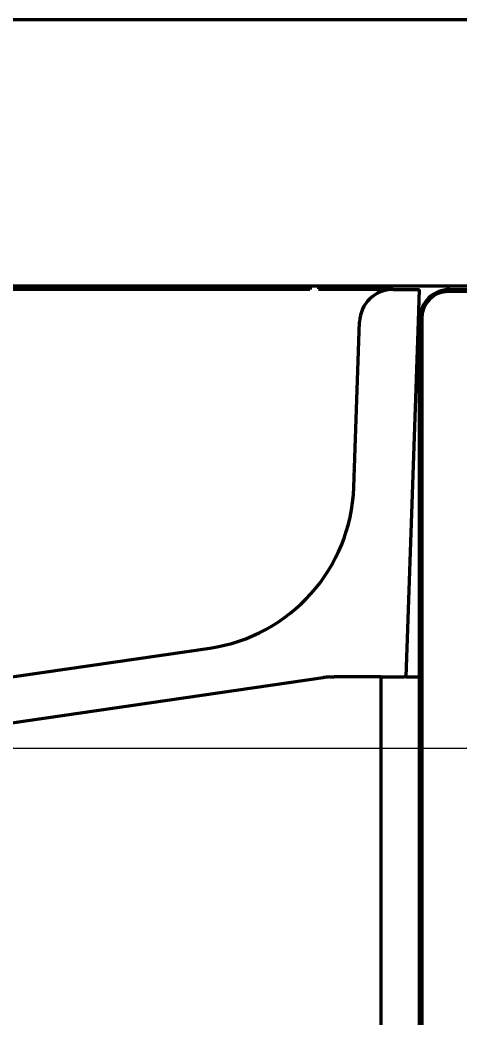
# Model space of a CAD drawing. Header units: inches. Extents: x -3077 to 7201, y 316 to 5463.
# Drawn here: x 3636.1 to 3662.3, y 2040.5 to 2099.8 of the extents above; entities that cross this region are included whole.
import ezdxf

# ---------------------------------------------------------------- set-up
doc = ezdxf.new("R2010")
doc.units = ezdxf.units.IN

# ---------------------------------------------------------------- blocks, each defined once
blk = doc.blocks.new('A$C29D5572B')
at = {"color": 1}
blk.add_line((-50, 0), (50, 0), dxfattribs=at)
blk = doc.blocks.new('A$C0F8E2EAE')
blk.add_blockref('A$C29D5572B', (0, 0))

msp = doc.modelspace()

# ---------------------------------------------------------------- linework, layer by layer
at = {"linetype": 'Continuous', "lineweight": 70}
for p, q in [((3708.852, 2099.756), (3542.852, 2099.756)), ((3650.352, 2083.756), (3632.252, 2083.756)), ((3636.252, 2083.956), (3634.252, 2083.956)), ((3668.599, 2083.956), (3636.252, 2083.956)), ((3653.324, 2083.756), (3650.352, 2083.756)), ((3653.352, 2083.956), (3653.352, 2083.756)), ((3653.852, 2083.97), (3653.852, 2083.78)), ((3658.284, 2083.756), (3653.852, 2083.756)), ((3658.284, 2083.756), (3658.584, 2083.756)), ((3658.584, 2083.756), (3659.852, 2083.756)), ((3659.786, 2081.86), (3659.852, 2083.756)), ((3708.127, 2083.631), (3661.577, 2083.631)), ((3661.652, 2083.756), (3708.052, 2083.756)), ((3655.942, 2072.001), (3656.285, 2081.826)), ((3659.049, 2060.756), (3659.786, 2081.86)), ((3659.852, 2035.556), (3659.852, 2081.956)), ((3659.977, 2082.031), (3659.977, 2035.481)), ((3626.088, 2059.363), (3647.384, 2062.454)), ((3620.819, 2055.864), (3654.132, 2060.704)), ((3654.53, 2060.743), (3654.777, 2060.756)), ((3657.554, 2060.756), (3654.777, 2060.756)), ((3657.554, 2060.756), (3658.936, 2060.756)), ((3657.554, 2060.756), (3657.554, 2036.756)), ((3659.049, 2060.756), (3658.936, 2060.756)), ((3659.049, 2060.756), (3659.852, 2060.756))]:
    msp.add_line(p, q, dxfattribs=at)
for centre, radius, start, end in [((3658.284, 2081.756), 2, 90, 178), ((3661.652, 2081.956), 1.8, 90, 180), ((3661.577, 2082.031), 1.6, 90, 180), ((3645.948, 2072.35), 10, 278.25944, 358)]:
    msp.add_arc(centre, radius, start, end, dxfattribs=at)
for centre, major_axis, ratio, start_param, end_param in [((3645.987, 2073.477), (0.253, 10.039), 0.995756, 4.687715, 4.702638), ((3654.756, 2050.314), (0, 10.435), 0.642788, 0.033701, 0.09311)]:
    msp.add_ellipse(centre, major_axis=major_axis, ratio=ratio, start_param=start_param, end_param=end_param, dxfattribs=at)

# ---------------------------------------------------------------- block references
msp.add_blockref('A$C0F8E2EAE', (3635.852, 2056.506))

doc.saveas('drawing.dxf')
